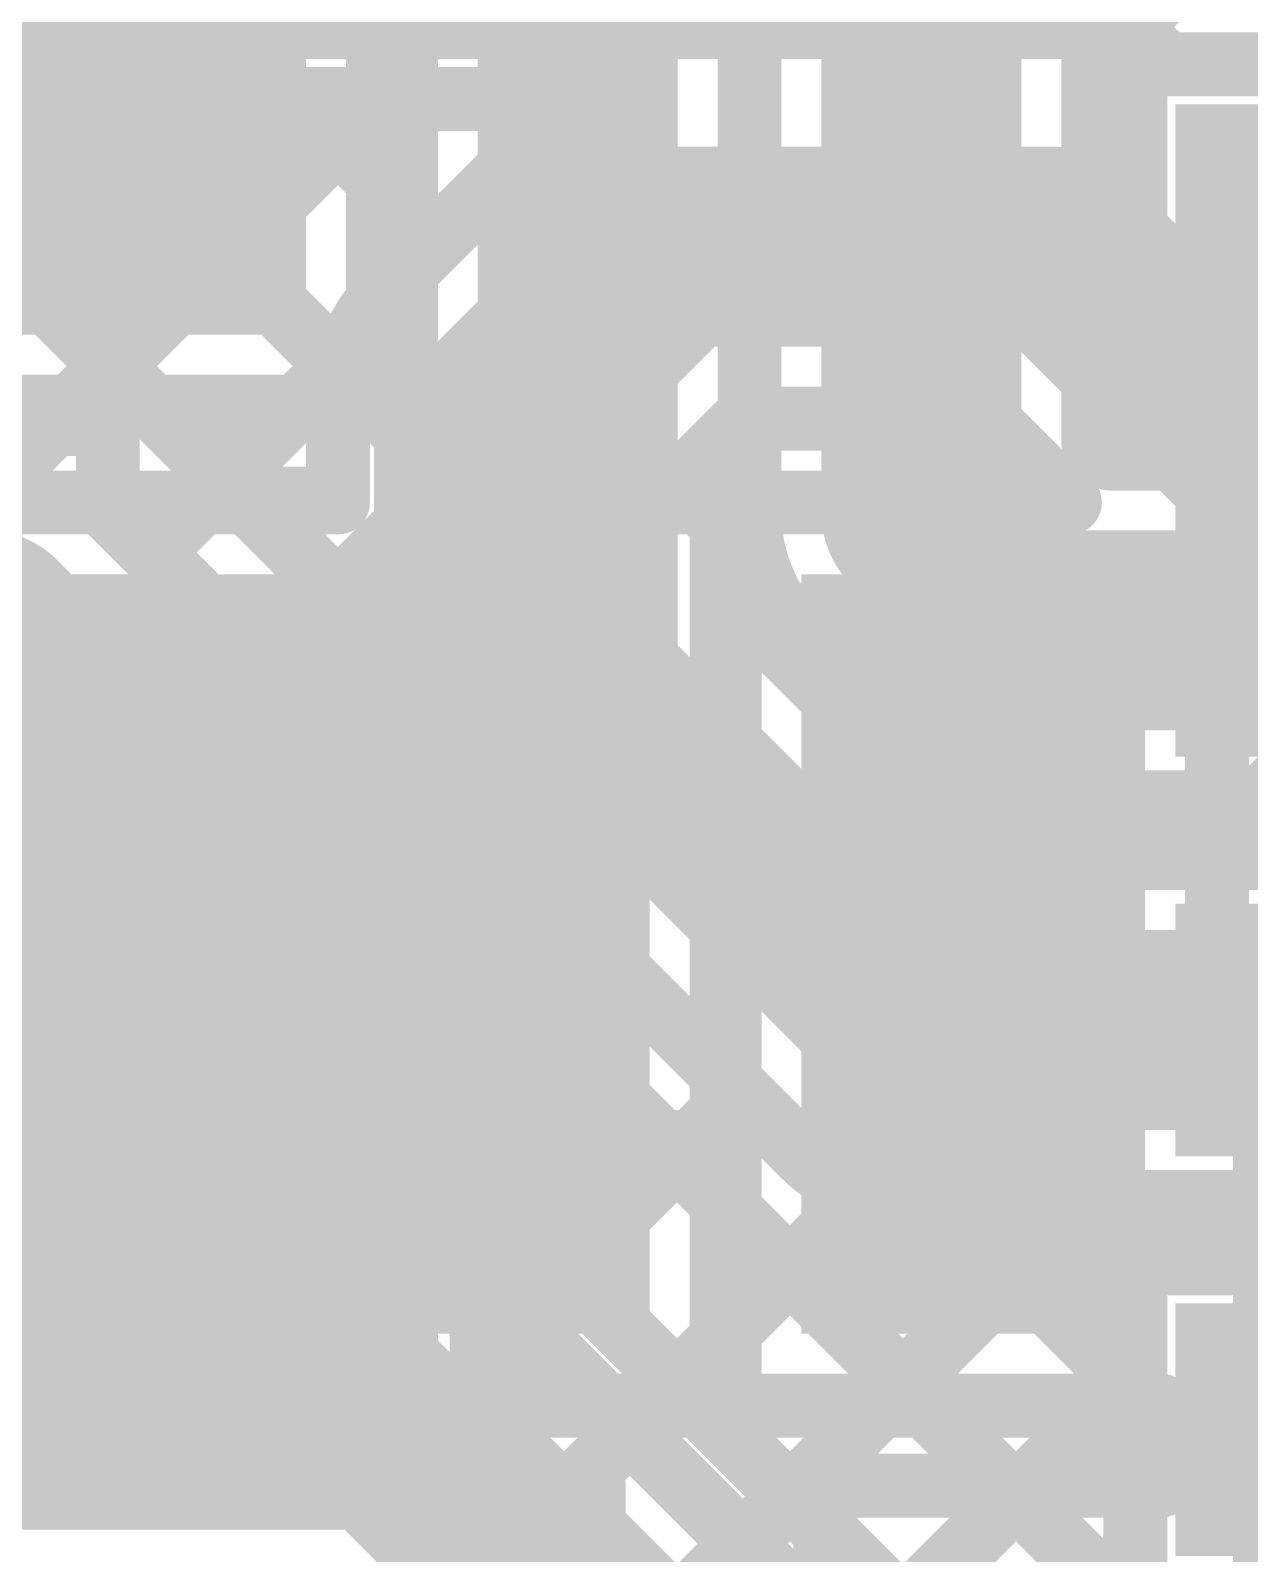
# Model space of a CAD drawing. Header units: millimetres. Extents: x -0.01 to 3.73, y -0.01 to 3.05.
# Drawn here: x 2.1145 to 2.2671, y 0.1505 to 0.3411 of the extents above; entities that cross this region are included whole.
import ezdxf

# ---------------------------------------------------------------- set-up
doc = ezdxf.new("R2010")
doc.units = ezdxf.units.MM
doc.header["$MEASUREMENT"] = 0
for name, color, linetype in [('BottomLayer', 5, 'Continuous'), ('BottomPaste', 16, 'Continuous'), ('BottomSolder', 6, 'Continuous'), ('TopLayer', 1, 'Continuous'), ('TopOverlay', 2, 'Continuous'), ('TopPaste', 8, 'Continuous'), ('TopSolder', 216, 'Continuous'), ('ViaHoleLayer', 16, 'Continuous')]:
    doc.layers.add(name, color=color, linetype=linetype)

# ---------------------------------------------------------------- blocks, each defined once
blk = doc.blocks.new('SOIC_8_14')
at = {"layer": 'TopLayer'}
for points in [[(0.13681, 0.08681), (0.13681, 0.06319), (0.07579, 0.06319), (0.07579, 0.08681)], [(0.13681, 0.03681), (0.13681, 0.01319), (0.07579, 0.01319), (0.07579, 0.03681)], [(0.13681, -0.01319), (0.13681, -0.03681), (0.07579, -0.03681), (0.07579, -0.01319)], [(0.13681, -0.06319), (0.13681, -0.08681), (0.07579, -0.08681), (0.07579, -0.06319)]]:
    blk.add_hatch(color=1, dxfattribs=at).paths.add_polyline_path(points)
at = {"layer": 'TopPaste'}
for points in [[(0.13681, 0.08681), (0.13681, 0.06319), (0.07579, 0.06319), (0.07579, 0.08681)], [(0.13681, 0.03681), (0.13681, 0.01319), (0.07579, 0.01319), (0.07579, 0.03681)], [(0.13681, -0.01319), (0.13681, -0.03681), (0.07579, -0.03681), (0.07579, -0.01319)], [(0.13681, -0.06319), (0.13681, -0.08681), (0.07579, -0.08681), (0.07579, -0.06319)]]:
    blk.add_hatch(color=8, dxfattribs=at).paths.add_polyline_path(points)
at = {"layer": 'TopSolder'}
for points in [[(0.14081, 0.09081), (0.14081, 0.05919), (0.07179, 0.05919), (0.07179, 0.09081)], [(0.14081, 0.04081), (0.14081, 0.00919), (0.07179, 0.00919), (0.07179, 0.04081)], [(0.14081, -0.00919), (0.14081, -0.04081), (0.07179, -0.04081), (0.07179, -0.00919)], [(0.14081, -0.05919), (0.14081, -0.09081), (0.07179, -0.09081), (0.07179, -0.05919)]]:
    blk.add_hatch(color=216, dxfattribs=at).paths.add_polyline_path(points)
at = {"layer": 'TopOverlay', "const_width": 0.005}
blk.add_lwpolyline([(-0.072, 0.099), (0.066, 0.099)], dxfattribs=at)
at = {"layer": 'TopOverlay', "const_width": 0.0025}
for points in [[(-0.07325, 0.099, 1), (-0.07075, 0.099, 1)], [(0.06475, 0.099, 1), (0.06725, 0.099, 1)]]:
    blk.add_lwpolyline(points, format="xyb", close=True, dxfattribs=at)
blk = doc.blocks.new('C__0603_B_181')
at = {"layer": 'BottomLayer'}
for points in [[(-0.045, -0.0175), (-0.045, 0.0175), (-0.015, 0.0175), (-0.015, -0.0175)], [(0.015, -0.0175), (0.015, 0.0175), (0.045, 0.0175), (0.045, -0.0175)]]:
    blk.add_hatch(color=5, dxfattribs=at).paths.add_polyline_path(points)
at = {"layer": 'BottomPaste'}
for points in [[(-0.045, -0.0175), (-0.045, 0.0175), (-0.015, 0.0175), (-0.015, -0.0175)], [(0.015, -0.0175), (0.015, 0.0175), (0.045, 0.0175), (0.045, -0.0175)]]:
    blk.add_hatch(color=16, dxfattribs=at).paths.add_polyline_path(points)
at = {"layer": 'BottomSolder'}
for points in [[(-0.04736, -0.01986), (-0.04736, 0.01986), (-0.01264, 0.01986), (-0.01264, -0.01986)], [(0.01264, -0.01986), (0.01264, 0.01986), (0.04736, 0.01986), (0.04736, -0.01986)]]:
    blk.add_hatch(color=6, dxfattribs=at).paths.add_polyline_path(points)
blk = doc.blocks.new('C__0603_B_182')
at = {"layer": 'BottomLayer'}
for points in [[(-0.045, -0.0175), (-0.045, 0.0175), (-0.015, 0.0175), (-0.015, -0.0175)], [(0.015, -0.0175), (0.015, 0.0175), (0.045, 0.0175), (0.045, -0.0175)]]:
    blk.add_hatch(color=5, dxfattribs=at).paths.add_polyline_path(points)
at = {"layer": 'BottomPaste'}
for points in [[(-0.045, -0.0175), (-0.045, 0.0175), (-0.015, 0.0175), (-0.015, -0.0175)], [(0.015, -0.0175), (0.015, 0.0175), (0.045, 0.0175), (0.045, -0.0175)]]:
    blk.add_hatch(color=16, dxfattribs=at).paths.add_polyline_path(points)
at = {"layer": 'BottomSolder'}
for points in [[(-0.04736, -0.01986), (-0.04736, 0.01986), (-0.01264, 0.01986), (-0.01264, -0.01986)], [(0.01264, -0.01986), (0.01264, 0.01986), (0.04736, 0.01986), (0.04736, -0.01986)]]:
    blk.add_hatch(color=6, dxfattribs=at).paths.add_polyline_path(points)
blk = doc.blocks.new('C__0603_B_183')
at = {"layer": 'BottomLayer'}
for points in [[(-0.045, -0.0175), (-0.045, 0.0175), (-0.015, 0.0175), (-0.015, -0.0175)], [(0.015, -0.0175), (0.015, 0.0175), (0.045, 0.0175), (0.045, -0.0175)]]:
    blk.add_hatch(color=5, dxfattribs=at).paths.add_polyline_path(points)
at = {"layer": 'BottomPaste'}
for points in [[(-0.045, -0.0175), (-0.045, 0.0175), (-0.015, 0.0175), (-0.015, -0.0175)], [(0.015, -0.0175), (0.015, 0.0175), (0.045, 0.0175), (0.045, -0.0175)]]:
    blk.add_hatch(color=16, dxfattribs=at).paths.add_polyline_path(points)
at = {"layer": 'BottomSolder'}
for points in [[(-0.04736, -0.01986), (-0.04736, 0.01986), (-0.01264, 0.01986), (-0.01264, -0.01986)], [(0.01264, -0.01986), (0.01264, 0.01986), (0.04736, 0.01986), (0.04736, -0.01986)]]:
    blk.add_hatch(color=6, dxfattribs=at).paths.add_polyline_path(points)

msp = doc.modelspace()

# ---------------------------------------------------------------- hatches: boundary and pattern name
at = {"layer": 'BottomLayer'}
for points in [[(2.11, 0.178), (2.192, 0.178), (2.192, 0.273), (2.11, 0.273)], [(2.211, 0.178), (2.254, 0.178), (2.254, 0.273), (2.211, 0.273)], [(2.265, 0.046), (2.336, 0.046), (2.336, 0.215), (2.265, 0.215)]]:
    msp.add_hatch(color=5, dxfattribs=at).paths.add_polyline_path(points)
h = msp.add_hatch(color=5, dxfattribs=at)
edge = h.paths.add_edge_path()
edge.add_arc((2.132, 0.243), 0.01181, 0, 360)
h = msp.add_hatch(color=5, dxfattribs=at)
edge = h.paths.add_edge_path()
edge.add_arc((2.22631, 0.21569), 0.01181, 0, 360)
at = {"layer": 'TopLayer'}
msp.add_hatch(color=1, dxfattribs=at).paths.add_polyline_path([(2.032, 0.303), (2.149, 0.303), (2.149, 0.779), (2.032, 0.779)])
h = msp.add_hatch(color=1, dxfattribs=at)
edge = h.paths.add_edge_path()
edge.add_arc((2.132, 0.243), 0.01181, 0, 360)
h = msp.add_hatch(color=1, dxfattribs=at)
edge = h.paths.add_edge_path()
edge.add_arc((2.22631, 0.21569), 0.01181, 0, 360)
at = {"layer": 'ViaHoleLayer'}
h = msp.add_hatch(color=16, dxfattribs=at)
edge = h.paths.add_edge_path()
edge.add_arc((2.132, 0.243), 0.00591, 0, 360)
h = msp.add_hatch(color=16, dxfattribs=at)
edge = h.paths.add_edge_path()
edge.add_arc((2.22631, 0.21569), 0.00591, 0, 360)

# ---------------------------------------------------------------- linework, layer by layer
at = {"layer": 'BottomLayer'}
for points, const_width in [([(2.03434, 0.237), (2.12984, 0.3325)], 0.008), ([(2.04678, 0.3325), (2.18405, 0.3325)], 0.008), ([(2.063, 0.3325), (2.1135, 0.282)], 0.008), ([(2.09128, 0.3325), (2.14178, 0.282)], 0.008), ([(2.10763, 0.282), (2.15813, 0.3325)], 0.008), ([(2.11956, 0.3325), (2.15358, 0.29848)], 0.008), ([(2.14785, 0.3325), (2.16547, 0.31488)], 0.008), ([(2.17613, 0.3325), (2.17961, 0.32902)], 0.008), ([(2.1593, 0.3087), (2.1798, 0.3292)], 0.008), ([(2.1745, 0.2935), (2.195, 0.314)], 0.025), ([(2.195, 0.314), (2.243, 0.314)], 0.025), ([(2.243, 0.314), (2.2945, 0.2625)], 0.025), ([(2.1745, 0.2535), (2.1745, 0.2935)], 0.025), ([(2.13591, 0.282), (2.15405, 0.30014)], 0.008), ([(2.153, 0.2825), (2.153, 0.2935)], 0.008), ([(2.196, 0.28459), (2.20391, 0.2925)], 0.008), ([(2.20391, 0.2925), (2.23409, 0.2925)], 0.008), ([(2.21613, 0.2925), (2.22663, 0.282)], 0.008), ([(2.22076, 0.282), (2.23126, 0.2925)], 0.008), ([(2.23409, 0.2925), (2.24459, 0.282)], 0.008), ([(2.101, 0.282), (2.143, 0.282)], 0.008), ([(2.143, 0.2825), (2.153, 0.2825)], 0.008), ([(2.143, 0.282), (2.153, 0.282)], 0.008), ([(2.196, 0.2825), (2.201, 0.2825)], 0.008), ([(2.196, 0.282), (2.201, 0.282)], 0.008), ([(2.19835, 0.282), (2.201, 0.27935)], 0.008), ([(2.201, 0.2325), (2.201, 0.282)], 0.008), ([(2.201, 0.2325), (2.201, 0.282)], 0.008), ([(2.202, 0.282), (2.24459, 0.282)], 0.008), ([(2.202, 0.169), (2.202, 0.282)], 0.008), ([(2.263, 0.26359), (2.2793, 0.2473)], 0.008), ([(2.263, 0.224), (2.263, 0.26359)], 0.008), ([(2.172, 0.251), (2.1745, 0.2535)], 0.025), ([(2.232, 0.201), (2.232, 0.251)], 0.025), ([(2.172, 0.201), (2.172, 0.251)], 0.012), ([(2.172, 0.251), (2.197, 0.251)], 0.01), ([(2.263, 0.23938), (2.27511, 0.25149)], 0.008), ([(2.263, 0.24563), (2.28463, 0.224)], 0.008), ([(2.201, 0.2195), (2.201, 0.2325)], 0.008), ([(2.201, 0.2195), (2.201, 0.2325)], 0.008), ([(2.201, 0.2195), (2.201, 0.2325)], 0.008), ([(2.263, 0.224), (2.2905, 0.224)], 0.008), ([(2.201, 0.1695), (2.201, 0.2195)], 0.008), ([(2.201, 0.1695), (2.201, 0.2195)], 0.008), ([(2.102, 0.201), (2.127, 0.201)], 0.01), ([(2.127, 0.201), (2.172, 0.201)], 0.012), ([(2.127, 0.1735), (2.127, 0.201)], 0.01), ([(2.172, 0.201), (2.197, 0.201)], 0.01), ([(2.172, 0.1735), (2.172, 0.201)], 0.01), ([(2.101, 0.169), (2.201, 0.169)], 0.008), ([(2.11336, 0.169), (2.12336, 0.159)], 0.008), ([(2.12605, 0.159), (2.13605, 0.169)], 0.008), ([(2.14164, 0.169), (2.15164, 0.159)], 0.008), ([(2.15433, 0.159), (2.16433, 0.169)], 0.008), ([(2.16993, 0.169), (2.17993, 0.159)], 0.008), ([(2.18262, 0.159), (2.19262, 0.169)], 0.008), ([(2.185, 0.1331), (2.2209, 0.169)], 0.008), ([(2.19821, 0.169), (2.214, 0.15321)], 0.008), ([(2.202, 0.169), (2.256, 0.169)], 0.008), ([(2.2265, 0.169), (2.2365, 0.159)], 0.008), ([(2.23919, 0.159), (2.24919, 0.169)], 0.008), ([(2.256, 0.159), (2.256, 0.169)], 0.008), ([(2.04865, 0.159), (2.185, 0.159)], 0.008), ([(2.17993, 0.159), (2.185, 0.15393)], 0.008), ([(2.185, 0.086), (2.185, 0.159)], 0.008), ([(2.214, 0.159), (2.256, 0.159)], 0.008), ([(2.214, 0.086), (2.214, 0.159)], 0.008), ([(2.185, 0.15393), (2.214, 0.12493)], 0.008)]:
    msp.add_lwpolyline(points, dxfattribs=dict(at, const_width=const_width))
for points, const_width in [([(2.11756, 0.3325, 1), (2.12156, 0.3325, 1)], 0.004), ([(2.12784, 0.3325, 1), (2.13184, 0.3325, 1)], 0.004), ([(2.14585, 0.3325, 1), (2.14985, 0.3325, 1)], 0.004), ([(2.15613, 0.3325, 1), (2.16013, 0.3325, 1)], 0.004), ([(2.17413, 0.3325, 1), (2.17813, 0.3325, 1)], 0.004), ([(2.18205, 0.3325, 1), (2.18605, 0.3325, 1)], 0.004), ([(2.18205, 0.3325, 1), (2.18605, 0.3325, 1)], 0.004), ([(2.18205, 0.3325, 1), (2.18605, 0.3325, 1)], 0.004), ([(2.17761, 0.32902, 1), (2.18161, 0.32902, 1)], 0.004), ([(2.1778, 0.3292, 1), (2.1818, 0.3292, 1)], 0.004), ([(2.1778, 0.3292, 1), (2.1818, 0.3292, 1)], 0.004), ([(2.1778, 0.3292, 1), (2.1818, 0.3292, 1)], 0.004), ([(2.18875, 0.314, 1), (2.20125, 0.314, 1)], 0.0125), ([(2.18875, 0.314, 1), (2.20125, 0.314, 1)], 0.0125), ([(2.23675, 0.314, 1), (2.24925, 0.314, 1)], 0.0125), ([(2.23675, 0.314, 1), (2.24925, 0.314, 1)], 0.0125), ([(2.16347, 0.31488, 1), (2.16747, 0.31488, 1)], 0.004), ([(2.1573, 0.3087, 1), (2.1613, 0.3087, 1)], 0.004), ([(2.1573, 0.3087, 1), (2.1613, 0.3087, 1)], 0.004), ([(2.1573, 0.3087, 1), (2.1613, 0.3087, 1)], 0.004), ([(2.16825, 0.2935, 1), (2.18075, 0.2935, 1)], 0.0125), ([(2.16825, 0.2935, 1), (2.18075, 0.2935, 1)], 0.0125), ([(2.15205, 0.30014, 1), (2.15605, 0.30014, 1)], 0.004), ([(2.15158, 0.29848, 1), (2.15558, 0.29848, 1)], 0.004), ([(2.151, 0.2935, 1), (2.155, 0.2935, 1)], 0.004), ([(2.151, 0.2935, 1), (2.155, 0.2935, 1)], 0.004), ([(2.151, 0.2935, 1), (2.155, 0.2935, 1)], 0.004), ([(2.20191, 0.2925, 1), (2.20591, 0.2925, 1)], 0.004), ([(2.20191, 0.2925, 1), (2.20591, 0.2925, 1)], 0.004), ([(2.21413, 0.2925, 1), (2.21813, 0.2925, 1)], 0.004), ([(2.22926, 0.2925, 1), (2.23326, 0.2925, 1)], 0.004), ([(2.23209, 0.2925, 1), (2.23609, 0.2925, 1)], 0.004), ([(2.23209, 0.2925, 1), (2.23609, 0.2925, 1)], 0.004), ([(2.194, 0.28459, 1), (2.198, 0.28459, 1)], 0.004), ([(2.1115, 0.282, 1), (2.1155, 0.282, 1)], 0.004), ([(2.13391, 0.282, 1), (2.13791, 0.282, 1)], 0.004), ([(2.13978, 0.282, 1), (2.14378, 0.282, 1)], 0.004), ([(2.141, 0.2825, 1), (2.145, 0.2825, 1)], 0.004), ([(2.141, 0.282, 1), (2.145, 0.282, 1)], 0.004), ([(2.141, 0.282, 1), (2.145, 0.282, 1)], 0.004), ([(2.151, 0.2825, 1), (2.155, 0.2825, 1)], 0.004), ([(2.151, 0.2825, 1), (2.155, 0.2825, 1)], 0.004), ([(2.151, 0.282, 1), (2.155, 0.282, 1)], 0.004), ([(2.194, 0.2825, 1), (2.198, 0.2825, 1)], 0.004), ([(2.194, 0.282, 1), (2.198, 0.282, 1)], 0.004), ([(2.19635, 0.282, 1), (2.20035, 0.282, 1)], 0.004), ([(2.199, 0.2825, 1), (2.203, 0.2825, 1)], 0.004), ([(2.199, 0.282, 1), (2.203, 0.282, 1)], 0.004), ([(2.199, 0.282, 1), (2.203, 0.282, 1)], 0.004), ([(2.199, 0.282, 1), (2.203, 0.282, 1)], 0.004), ([(2.2, 0.282, 1), (2.204, 0.282, 1)], 0.004), ([(2.2, 0.282, 1), (2.204, 0.282, 1)], 0.004), ([(2.21876, 0.282, 1), (2.22276, 0.282, 1)], 0.004), ([(2.22463, 0.282, 1), (2.22863, 0.282, 1)], 0.004), ([(2.24259, 0.282, 1), (2.24659, 0.282, 1)], 0.004), ([(2.24259, 0.282, 1), (2.24659, 0.282, 1)], 0.004), ([(2.199, 0.27935, 1), (2.203, 0.27935, 1)], 0.004), ([(2.261, 0.26359, 1), (2.265, 0.26359, 1)], 0.004), ([(2.261, 0.26359, 1), (2.265, 0.26359, 1)], 0.004), ([(2.16825, 0.2535, 1), (2.18075, 0.2535, 1)], 0.0125), ([(2.16825, 0.2535, 1), (2.18075, 0.2535, 1)], 0.0125), ([(2.16575, 0.251, 1), (2.17825, 0.251, 1)], 0.0125), ([(2.22575, 0.251, 1), (2.23825, 0.251, 1)], 0.0125), ([(2.169, 0.251, 1), (2.175, 0.251, 1)], 0.006), ([(2.1695, 0.251, 1), (2.1745, 0.251, 1)], 0.005), ([(2.1945, 0.251, 1), (2.1995, 0.251, 1)], 0.005), ([(2.261, 0.24563, 1), (2.265, 0.24563, 1)], 0.004), ([(2.261, 0.23938, 1), (2.265, 0.23938, 1)], 0.004), ([(2.199, 0.2325, 1), (2.203, 0.2325, 1)], 0.004), ([(2.199, 0.2325, 1), (2.203, 0.2325, 1)], 0.004), ([(2.199, 0.2325, 1), (2.203, 0.2325, 1)], 0.004), ([(2.199, 0.2325, 1), (2.203, 0.2325, 1)], 0.004), ([(2.199, 0.2325, 1), (2.203, 0.2325, 1)], 0.004), ([(2.261, 0.224, 1), (2.265, 0.224, 1)], 0.004), ([(2.261, 0.224, 1), (2.265, 0.224, 1)], 0.004), ([(2.199, 0.2195, 1), (2.203, 0.2195, 1)], 0.004), ([(2.199, 0.2195, 1), (2.203, 0.2195, 1)], 0.004), ([(2.199, 0.2195, 1), (2.203, 0.2195, 1)], 0.004), ([(2.199, 0.2195, 1), (2.203, 0.2195, 1)], 0.004), ([(2.199, 0.2195, 1), (2.203, 0.2195, 1)], 0.004), ([(2.22575, 0.201, 1), (2.23825, 0.201, 1)], 0.0125), ([(2.124, 0.201, 1), (2.13, 0.201, 1)], 0.006), ([(2.1245, 0.201, 1), (2.1295, 0.201, 1)], 0.005), ([(2.1245, 0.201, 1), (2.1295, 0.201, 1)], 0.005), ([(2.169, 0.201, 1), (2.175, 0.201, 1)], 0.006), ([(2.169, 0.201, 1), (2.175, 0.201, 1)], 0.006), ([(2.1695, 0.201, 1), (2.1745, 0.201, 1)], 0.005), ([(2.1695, 0.201, 1), (2.1745, 0.201, 1)], 0.005), ([(2.1945, 0.201, 1), (2.1995, 0.201, 1)], 0.005), ([(2.1245, 0.1735, 1), (2.1295, 0.1735, 1)], 0.005), ([(2.1695, 0.1735, 1), (2.1745, 0.1735, 1)], 0.005), ([(2.199, 0.1695, 1), (2.203, 0.1695, 1)], 0.004), ([(2.199, 0.1695, 1), (2.203, 0.1695, 1)], 0.004), ([(2.11136, 0.169, 1), (2.11536, 0.169, 1)], 0.004), ([(2.13405, 0.169, 1), (2.13805, 0.169, 1)], 0.004), ([(2.13964, 0.169, 1), (2.14364, 0.169, 1)], 0.004), ([(2.16233, 0.169, 1), (2.16633, 0.169, 1)], 0.004), ([(2.16793, 0.169, 1), (2.17193, 0.169, 1)], 0.004), ([(2.19062, 0.169, 1), (2.19462, 0.169, 1)], 0.004), ([(2.19621, 0.169, 1), (2.20021, 0.169, 1)], 0.004), ([(2.199, 0.169, 1), (2.203, 0.169, 1)], 0.004), ([(2.2, 0.169, 1), (2.204, 0.169, 1)], 0.004), ([(2.2, 0.169, 1), (2.204, 0.169, 1)], 0.004), ([(2.2189, 0.169, 1), (2.2229, 0.169, 1)], 0.004), ([(2.2245, 0.169, 1), (2.2285, 0.169, 1)], 0.004), ([(2.24719, 0.169, 1), (2.25119, 0.169, 1)], 0.004), ([(2.254, 0.169, 1), (2.258, 0.169, 1)], 0.004), ([(2.254, 0.169, 1), (2.258, 0.169, 1)], 0.004), ([(2.12136, 0.159, 1), (2.12536, 0.159, 1)], 0.004), ([(2.12405, 0.159, 1), (2.12805, 0.159, 1)], 0.004), ([(2.14964, 0.159, 1), (2.15364, 0.159, 1)], 0.004), ([(2.15233, 0.159, 1), (2.15633, 0.159, 1)], 0.004), ([(2.17793, 0.159, 1), (2.18193, 0.159, 1)], 0.004), ([(2.17793, 0.159, 1), (2.18193, 0.159, 1)], 0.004), ([(2.18062, 0.159, 1), (2.18462, 0.159, 1)], 0.004), ([(2.183, 0.159, 1), (2.187, 0.159, 1)], 0.004), ([(2.183, 0.159, 1), (2.187, 0.159, 1)], 0.004), ([(2.212, 0.159, 1), (2.216, 0.159, 1)], 0.004), ([(2.212, 0.159, 1), (2.216, 0.159, 1)], 0.004), ([(2.2345, 0.159, 1), (2.2385, 0.159, 1)], 0.004), ([(2.23719, 0.159, 1), (2.24119, 0.159, 1)], 0.004), ([(2.254, 0.159, 1), (2.258, 0.159, 1)], 0.004), ([(2.254, 0.159, 1), (2.258, 0.159, 1)], 0.004), ([(2.183, 0.15393, 1), (2.187, 0.15393, 1)], 0.004), ([(2.183, 0.15393, 1), (2.187, 0.15393, 1)], 0.004), ([(2.212, 0.15321, 1), (2.216, 0.15321, 1)], 0.004)]:
    msp.add_lwpolyline(points, format="xyb", close=True, dxfattribs=dict(at, const_width=const_width))
at = {"layer": 'BottomLayer', "const_width": 0.008}
for points in [[(2.1798, 0.3292, -0.062778), (2.18405, 0.3325)], [(2.1798, 0.3292, -0.062778), (2.18405, 0.3325)], [(2.153, 0.2935, -0.198912), (2.1593, 0.3087)], [(2.153, 0.2935, -0.198912), (2.1593, 0.3087)]]:
    msp.add_lwpolyline(points, format="xyb", dxfattribs=at)
at = {"layer": 'TopLayer'}
for points, const_width in [([(2.158, 0.294), (2.158, 0.788)], 0.008), ([(2.183, 0.259), (2.183, 0.399)], 0.025), ([(2.2475, 0.33702), (2.31806, 0.40758)], 0.008), ([(2.1615, 0.259), (2.1615, 0.399)], 0.008), ([(2.226, 0.28064), (2.226, 0.38953)], 0.025), ([(2.2045, 0.28064), (2.2045, 0.38953)], 0.008), ([(2.2045, 0.28064), (2.2045, 0.38953)], 0.008), ([(2.2475, 0.28955), (2.2475, 0.38062)], 0.008), ([(2.2475, 0.34599), (2.25668, 0.33681)], 0.008), ([(2.158, 0.33237), (2.1615, 0.33587)], 0.008), ([(2.25279, 0.33681), (2.33181, 0.33681)], 0.008), ([(2.25279, 0.29519), (2.25279, 0.33681)], 0.008), ([(2.158, 0.32235), (2.1615, 0.31885)], 0.008), ([(2.2475, 0.3177), (2.25279, 0.31241)], 0.008), ([(2.2475, 0.30874), (2.25279, 0.31402)], 0.008), ([(2.158, 0.30409), (2.1615, 0.30759)], 0.008), ([(2.25279, 0.29519), (2.33181, 0.29519)], 0.008), ([(2.25454, 0.2875), (2.26223, 0.29519)], 0.008), ([(2.27002, 0.29519), (2.27771, 0.2875)], 0.008), ([(2.023, 0.294), (2.158, 0.294)], 0.008), ([(2.11743, 0.29181), (2.11963, 0.294)], 0.008), ([(2.12966, 0.27575), (2.14791, 0.294)], 0.008), ([(2.12978, 0.294), (2.1615, 0.26228)], 0.008), ([(2.158, 0.29406), (2.1615, 0.29056)], 0.008), ([(2.03519, 0.29181), (2.12421, 0.29181)], 0.008), ([(2.12421, 0.28119), (2.12421, 0.29181)], 0.008), ([(2.226, 0.28064), (2.24064, 0.266)], 0.025), ([(2.24955, 0.2875), (2.2923, 0.2875)], 0.008), ([(2.12421, 0.28119), (2.1371, 0.2683)], 0.008), ([(2.2045, 0.26791), (2.2045, 0.28064)], 0.008), ([(2.14653, 0.26433), (2.1615, 0.2793)], 0.008), ([(2.0797, 0.266), (2.109, 0.266)], 0.025), ([(2.109, 0.266), (2.132, 0.243)], 0.025), ([(2.24064, 0.266), (2.2923, 0.266)], 0.025), ([(2.20558, 0.26682), (2.20786, 0.2691)], 0.008), ([(2.183, 0.259), (2.226, 0.216)], 0.025), ([(2.2045, 0.26791), (2.23491, 0.2375)], 0.008), ([(2.132, 0.243), (2.132, 0.26481)], 0.01), ([(2.2108, 0.26544), (2.22544, 0.25079)], 0.008), ([(2.132, 0.243), (2.153, 0.222)], 0.025), ([(2.15794, 0.24746), (2.16262, 0.25214)], 0.008), ([(2.1573, 0.2481), (2.1682, 0.2372)], 0.008), ([(2.11019, 0.243), (2.132, 0.243)], 0.01), ([(2.132, 0.243), (2.15381, 0.243)], 0.01), ([(2.132, 0.22119), (2.132, 0.243)], 0.01), ([(2.1678, 0.2438), (2.2108, 0.20079)], 0.008), ([(2.23387, 0.23854), (2.23984, 0.24451)], 0.008), ([(2.23513, 0.24521), (2.24285, 0.2375)], 0.008), ([(2.24064, 0.2445), (2.2923, 0.2445)], 0.008), ([(2.26111, 0.2375), (2.26811, 0.2445)], 0.008), ([(2.26414, 0.2445), (2.27114, 0.2375)], 0.008), ([(2.17158, 0.23282), (2.17518, 0.23642)], 0.008), ([(2.23491, 0.2375), (2.2923, 0.2375)], 0.008), ([(2.153, 0.172), (2.153, 0.222)], 0.025), ([(2.226, 0.216), (2.2923, 0.216)], 0.025), ([(2.226, 0.216), (2.22631, 0.21569)], 0.025), ([(2.1745, 0.20745), (2.18932, 0.22227)], 0.008), ([(2.1745, 0.1809), (2.1745, 0.222)], 0.008), ([(2.1745, 0.221), (2.249, 0.1465)], 0.008), ([(2.11921, 0.19519), (2.11921, 0.22058)], 0.008), ([(2.11921, 0.21971), (2.1315, 0.20743)], 0.008), ([(2.11921, 0.20873), (2.12754, 0.21706)], 0.008), ([(2.1269, 0.2177), (2.1315, 0.21309)], 0.008), ([(2.1315, 0.1875), (2.1315, 0.21309)], 0.008), ([(2.17537, 0.18003), (2.20346, 0.20813)], 0.008), ([(2.04019, 0.19519), (2.11921, 0.19519)], 0.008), ([(2.11546, 0.19519), (2.11884, 0.19181)], 0.008), ([(2.18951, 0.16589), (2.21906, 0.19545)], 0.008), ([(2.20365, 0.15175), (2.2464, 0.1945)], 0.008), ([(2.22938, 0.1944), (2.25279, 0.17099)], 0.008), ([(2.22996, 0.1945), (2.281, 0.1945)], 0.008), ([(2.25757, 0.1945), (2.26526, 0.18681)], 0.008), ([(2.26699, 0.18681), (2.27468, 0.1945)], 0.008), ([(2.12626, 0.1875), (2.1315, 0.19274)], 0.008), ([(2.1745, 0.19271), (2.22071, 0.1465)], 0.008), ([(2.03519, 0.19181), (2.12421, 0.19181)], 0.008), ([(2.12421, 0.1875), (2.12421, 0.19181)], 0.008), ([(2.12421, 0.1875), (2.1315, 0.1875)], 0.008), ([(2.25279, 0.18681), (2.281, 0.18681)], 0.008), ([(2.25279, 0.1465), (2.25279, 0.18681)], 0.008), ([(2.1745, 0.1809), (2.2189, 0.1365)], 0.008), ([(2.153, 0.172), (2.159, 0.166)], 0.025), ([(2.0797, 0.166), (2.159, 0.166)], 0.025), ([(2.159, 0.166), (2.21, 0.115)], 0.025), ([(2.22669, 0.1465), (2.25279, 0.1726)], 0.008)]:
    msp.add_lwpolyline(points, dxfattribs=dict(at, const_width=const_width))
for points, const_width in [([(2.1595, 0.33587, 1), (2.1635, 0.33587, 1)], 0.004), ([(2.2455, 0.33702, 1), (2.2495, 0.33702, 1)], 0.004), ([(2.25079, 0.33681, 1), (2.25479, 0.33681, 1)], 0.004), ([(2.25079, 0.33681, 1), (2.25479, 0.33681, 1)], 0.004), ([(2.25468, 0.33681, 1), (2.25868, 0.33681, 1)], 0.004), ([(2.156, 0.33237, 1), (2.16, 0.33237, 1)], 0.004), ([(2.156, 0.32235, 1), (2.16, 0.32235, 1)], 0.004), ([(2.1595, 0.31885, 1), (2.1635, 0.31885, 1)], 0.004), ([(2.2455, 0.3177, 1), (2.2495, 0.3177, 1)], 0.004), ([(2.25079, 0.31402, 1), (2.25479, 0.31402, 1)], 0.004), ([(2.25079, 0.31241, 1), (2.25479, 0.31241, 1)], 0.004), ([(2.2455, 0.30874, 1), (2.2495, 0.30874, 1)], 0.004), ([(2.1595, 0.30759, 1), (2.1635, 0.30759, 1)], 0.004), ([(2.156, 0.30409, 1), (2.16, 0.30409, 1)], 0.004), ([(2.25079, 0.29519, 1), (2.25479, 0.29519, 1)], 0.004), ([(2.25079, 0.29519, 1), (2.25479, 0.29519, 1)], 0.004), ([(2.26023, 0.29519, 1), (2.26423, 0.29519, 1)], 0.004), ([(2.26802, 0.29519, 1), (2.27202, 0.29519, 1)], 0.004), ([(2.11763, 0.294, 1), (2.12163, 0.294, 1)], 0.004), ([(2.12778, 0.294, 1), (2.13178, 0.294, 1)], 0.004), ([(2.14591, 0.294, 1), (2.14991, 0.294, 1)], 0.004), ([(2.156, 0.29406, 1), (2.16, 0.29406, 1)], 0.004), ([(2.156, 0.294, 1), (2.16, 0.294, 1)], 0.004), ([(2.156, 0.294, 1), (2.16, 0.294, 1)], 0.004), ([(2.11543, 0.29181, 1), (2.11943, 0.29181, 1)], 0.004), ([(2.12221, 0.29181, 1), (2.12621, 0.29181, 1)], 0.004), ([(2.12221, 0.29181, 1), (2.12621, 0.29181, 1)], 0.004), ([(2.1595, 0.29056, 1), (2.1635, 0.29056, 1)], 0.004), ([(2.2455, 0.28955, 1), (2.2495, 0.28955, 1)], 0.004), ([(2.21975, 0.28064, 1), (2.23225, 0.28064, 1)], 0.0125), ([(2.21975, 0.28064, 1), (2.23225, 0.28064, 1)], 0.0125), ([(2.24755, 0.2875, 1), (2.25155, 0.2875, 1)], 0.004), ([(2.25254, 0.2875, 1), (2.25654, 0.2875, 1)], 0.004), ([(2.12221, 0.28119, 1), (2.12621, 0.28119, 1)], 0.004), ([(2.12221, 0.28119, 1), (2.12621, 0.28119, 1)], 0.004), ([(2.2025, 0.28064, 1), (2.2065, 0.28064, 1)], 0.004), ([(2.2025, 0.28064, 1), (2.2065, 0.28064, 1)], 0.004), ([(2.2025, 0.28064, 1), (2.2065, 0.28064, 1)], 0.004), ([(2.2025, 0.28064, 1), (2.2065, 0.28064, 1)], 0.004), ([(2.2025, 0.28064, 1), (2.2065, 0.28064, 1)], 0.004), ([(2.1595, 0.2793, 1), (2.1635, 0.2793, 1)], 0.004), ([(2.10275, 0.266, 1), (2.11525, 0.266, 1)], 0.0125), ([(2.10275, 0.266, 1), (2.11525, 0.266, 1)], 0.0125), ([(2.12766, 0.27575, 1), (2.13166, 0.27575, 1)], 0.004), ([(2.23439, 0.266, 1), (2.24689, 0.266, 1)], 0.0125), ([(2.23439, 0.266, 1), (2.24689, 0.266, 1)], 0.0125), ([(2.20586, 0.2691, 1), (2.20986, 0.2691, 1)], 0.004), ([(2.1351, 0.2683, 1), (2.1391, 0.2683, 1)], 0.004), ([(2.1351, 0.2683, 1), (2.1391, 0.2683, 1)], 0.004), ([(2.17675, 0.259, 1), (2.18925, 0.259, 1)], 0.0125), ([(2.17675, 0.259, 1), (2.18925, 0.259, 1)], 0.0125), ([(2.2025, 0.26791, 1), (2.2065, 0.26791, 1)], 0.004), ([(2.2025, 0.26791, 1), (2.2065, 0.26791, 1)], 0.004), ([(2.20358, 0.26682, 1), (2.20758, 0.26682, 1)], 0.004), ([(2.1295, 0.26481, 1), (2.1345, 0.26481, 1)], 0.005), ([(2.2088, 0.26544, 1), (2.2128, 0.26544, 1)], 0.004), ([(2.2088, 0.26544, 1), (2.2128, 0.26544, 1)], 0.004), ([(2.2088, 0.26544, 1), (2.2128, 0.26544, 1)], 0.004), ([(2.14453, 0.26433, 1), (2.14853, 0.26433, 1)], 0.004), ([(2.1595, 0.26228, 1), (2.1635, 0.26228, 1)], 0.004), ([(2.1595, 0.259, 1), (2.1635, 0.259, 1)], 0.004), ([(2.1595, 0.259, 1), (2.1635, 0.259, 1)], 0.004), ([(2.1595, 0.259, 1), (2.1635, 0.259, 1)], 0.004), ([(2.12575, 0.243, 1), (2.13825, 0.243, 1)], 0.0125), ([(2.12575, 0.243, 1), (2.13825, 0.243, 1)], 0.0125), ([(2.16062, 0.25214, 1), (2.16462, 0.25214, 1)], 0.004), ([(2.22344, 0.25079, 1), (2.22744, 0.25079, 1)], 0.004), ([(2.22344, 0.25079, 1), (2.22744, 0.25079, 1)], 0.004), ([(2.22344, 0.25079, 1), (2.22744, 0.25079, 1)], 0.004), ([(2.1553, 0.2481, 1), (2.1593, 0.2481, 1)], 0.004), ([(2.1553, 0.2481, 1), (2.1593, 0.2481, 1)], 0.004), ([(2.15594, 0.24746, 1), (2.15994, 0.24746, 1)], 0.004), ([(2.10769, 0.243, 1), (2.11269, 0.243, 1)], 0.005), ([(2.1295, 0.243, 1), (2.1345, 0.243, 1)], 0.005), ([(2.1295, 0.243, 1), (2.1345, 0.243, 1)], 0.005), ([(2.1295, 0.243, 1), (2.1345, 0.243, 1)], 0.005), ([(2.1295, 0.243, 1), (2.1345, 0.243, 1)], 0.005), ([(2.15131, 0.243, 1), (2.15631, 0.243, 1)], 0.005), ([(2.1658, 0.2438, 1), (2.1698, 0.2438, 1)], 0.004), ([(2.1658, 0.2438, 1), (2.1698, 0.2438, 1)], 0.004), ([(2.1658, 0.2438, 1), (2.1698, 0.2438, 1)], 0.004), ([(2.23313, 0.24521, 1), (2.23713, 0.24521, 1)], 0.004), ([(2.23784, 0.24451, 1), (2.24184, 0.24451, 1)], 0.004), ([(2.23864, 0.2445, 1), (2.24264, 0.2445, 1)], 0.004), ([(2.23864, 0.2445, 1), (2.24264, 0.2445, 1)], 0.004), ([(2.23864, 0.2445, 1), (2.24264, 0.2445, 1)], 0.004), ([(2.26214, 0.2445, 1), (2.26614, 0.2445, 1)], 0.004), ([(2.26611, 0.2445, 1), (2.27011, 0.2445, 1)], 0.004), ([(2.23187, 0.23854, 1), (2.23587, 0.23854, 1)], 0.004), ([(2.1662, 0.2372, 1), (2.1702, 0.2372, 1)], 0.004), ([(2.1662, 0.2372, 1), (2.1702, 0.2372, 1)], 0.004), ([(2.1662, 0.2372, 1), (2.1702, 0.2372, 1)], 0.004), ([(2.17318, 0.23642, 1), (2.17718, 0.23642, 1)], 0.004), ([(2.23291, 0.2375, 1), (2.23691, 0.2375, 1)], 0.004), ([(2.23291, 0.2375, 1), (2.23691, 0.2375, 1)], 0.004), ([(2.24085, 0.2375, 1), (2.24485, 0.2375, 1)], 0.004), ([(2.25911, 0.2375, 1), (2.26311, 0.2375, 1)], 0.004), ([(2.16958, 0.23282, 1), (2.17358, 0.23282, 1)], 0.004), ([(2.14675, 0.222, 1), (2.15925, 0.222, 1)], 0.0125), ([(2.14675, 0.222, 1), (2.15925, 0.222, 1)], 0.0125), ([(2.21975, 0.216, 1), (2.23225, 0.216, 1)], 0.0125), ([(2.21975, 0.216, 1), (2.23225, 0.216, 1)], 0.0125), ([(2.21975, 0.216, 1), (2.23225, 0.216, 1)], 0.0125), ([(2.22006, 0.21569, 1), (2.23256, 0.21569, 1)], 0.0125), ([(2.1295, 0.22119, 1), (2.1345, 0.22119, 1)], 0.005), ([(2.1725, 0.222, 1), (2.1765, 0.222, 1)], 0.004), ([(2.1725, 0.222, 1), (2.1765, 0.222, 1)], 0.004), ([(2.1725, 0.222, 1), (2.1765, 0.222, 1)], 0.004), ([(2.1725, 0.221, 1), (2.1765, 0.221, 1)], 0.004), ([(2.18732, 0.22227, 1), (2.19132, 0.22227, 1)], 0.004), ([(2.11721, 0.22058, 1), (2.12121, 0.22058, 1)], 0.004), ([(2.11721, 0.22058, 1), (2.12121, 0.22058, 1)], 0.004), ([(2.11721, 0.21971, 1), (2.12121, 0.21971, 1)], 0.004), ([(2.1249, 0.2177, 1), (2.1289, 0.2177, 1)], 0.004), ([(2.1249, 0.2177, 1), (2.1289, 0.2177, 1)], 0.004), ([(2.12554, 0.21706, 1), (2.12954, 0.21706, 1)], 0.004), ([(2.1295, 0.21309, 1), (2.1335, 0.21309, 1)], 0.004), ([(2.1295, 0.21309, 1), (2.1335, 0.21309, 1)], 0.004), ([(2.11721, 0.20873, 1), (2.12121, 0.20873, 1)], 0.004), ([(2.20146, 0.20813, 1), (2.20546, 0.20813, 1)], 0.004), ([(2.1295, 0.20743, 1), (2.1335, 0.20743, 1)], 0.004), ([(2.1725, 0.20745, 1), (2.1765, 0.20745, 1)], 0.004), ([(2.2088, 0.20079, 1), (2.2128, 0.20079, 1)], 0.004), ([(2.20911, 0.20048, 1), (2.21311, 0.20048, 1)], 0.004), ([(2.11346, 0.19519, 1), (2.11746, 0.19519, 1)], 0.004), ([(2.11721, 0.19519, 1), (2.12121, 0.19519, 1)], 0.004), ([(2.11721, 0.19519, 1), (2.12121, 0.19519, 1)], 0.004), ([(2.21706, 0.19545, 1), (2.22106, 0.19545, 1)], 0.004), ([(2.22738, 0.1944, 1), (2.23138, 0.1944, 1)], 0.004), ([(2.22796, 0.1945, 1), (2.23196, 0.1945, 1)], 0.004), ([(2.22796, 0.1945, 1), (2.23196, 0.1945, 1)], 0.004), ([(2.2444, 0.1945, 1), (2.2484, 0.1945, 1)], 0.004), ([(2.25557, 0.1945, 1), (2.25957, 0.1945, 1)], 0.004), ([(2.1295, 0.19274, 1), (2.1335, 0.19274, 1)], 0.004), ([(2.1725, 0.19271, 1), (2.1765, 0.19271, 1)], 0.004), ([(2.11684, 0.19181, 1), (2.12084, 0.19181, 1)], 0.004), ([(2.12221, 0.19181, 1), (2.12621, 0.19181, 1)], 0.004), ([(2.12221, 0.19181, 1), (2.12621, 0.19181, 1)], 0.004), ([(2.12221, 0.1875, 1), (2.12621, 0.1875, 1)], 0.004), ([(2.12221, 0.1875, 1), (2.12621, 0.1875, 1)], 0.004), ([(2.12426, 0.1875, 1), (2.12826, 0.1875, 1)], 0.004), ([(2.1295, 0.1875, 1), (2.1335, 0.1875, 1)], 0.004), ([(2.1295, 0.1875, 1), (2.1335, 0.1875, 1)], 0.004), ([(2.25079, 0.18681, 1), (2.25479, 0.18681, 1)], 0.004), ([(2.25079, 0.18681, 1), (2.25479, 0.18681, 1)], 0.004), ([(2.26326, 0.18681, 1), (2.26726, 0.18681, 1)], 0.004), ([(2.26499, 0.18681, 1), (2.26899, 0.18681, 1)], 0.004), ([(2.1725, 0.1809, 1), (2.1765, 0.1809, 1)], 0.004), ([(2.1725, 0.1809, 1), (2.1765, 0.1809, 1)], 0.004), ([(2.14675, 0.172, 1), (2.15925, 0.172, 1)], 0.0125), ([(2.14675, 0.172, 1), (2.15925, 0.172, 1)], 0.0125), ([(2.17337, 0.18003, 1), (2.17737, 0.18003, 1)], 0.004), ([(2.15275, 0.166, 1), (2.16525, 0.166, 1)], 0.0125), ([(2.15275, 0.166, 1), (2.16525, 0.166, 1)], 0.0125), ([(2.15275, 0.166, 1), (2.16525, 0.166, 1)], 0.0125), ([(2.25079, 0.1726, 1), (2.25479, 0.1726, 1)], 0.004), ([(2.25079, 0.17099, 1), (2.25479, 0.17099, 1)], 0.004), ([(2.18751, 0.16589, 1), (2.19151, 0.16589, 1)], 0.004), ([(2.20165, 0.15175, 1), (2.20565, 0.15175, 1)], 0.004)]:
    msp.add_lwpolyline(points, format="xyb", close=True, dxfattribs=dict(at, const_width=const_width))
at = {"layer": 'TopLayer', "const_width": 0.008}
for points in [[(2.2108, 0.26544, -0.198912), (2.2045, 0.28064)], [(2.2108, 0.26544, -0.198912), (2.2045, 0.28064)], [(2.1371, 0.2683, -0.301861), (2.1573, 0.2481)], [(2.1678, 0.2438, -0.198912), (2.1615, 0.259)], [(2.1678, 0.2438, -0.198912), (2.1615, 0.259)], [(2.24064, 0.2445, -0.198912), (2.22544, 0.25079)], [(2.24064, 0.2445, -0.198912), (2.22544, 0.25079)], [(2.1682, 0.2372, -0.198912), (2.1745, 0.222)], [(2.1682, 0.2372, -0.198912), (2.1745, 0.222)], [(2.1269, 0.2177, -0.079983), (2.11921, 0.22058)], [(2.22996, 0.1945, -0.243576), (2.21111, 0.20048)]]:
    msp.add_lwpolyline(points, format="xyb", dxfattribs=at)

# ---------------------------------------------------------------- block references
msp.add_blockref('SOIC_8_14', (2.186, 0.241))
at = {"rotation": 180}
for name, p in [('C__0603_B_183', (2.202, 0.251)), ('C__0603_B_181', (2.097, 0.201)), ('C__0603_B_182', (2.202, 0.201))]:
    msp.add_blockref(name, p, dxfattribs=at)

doc.saveas('drawing.dxf')
